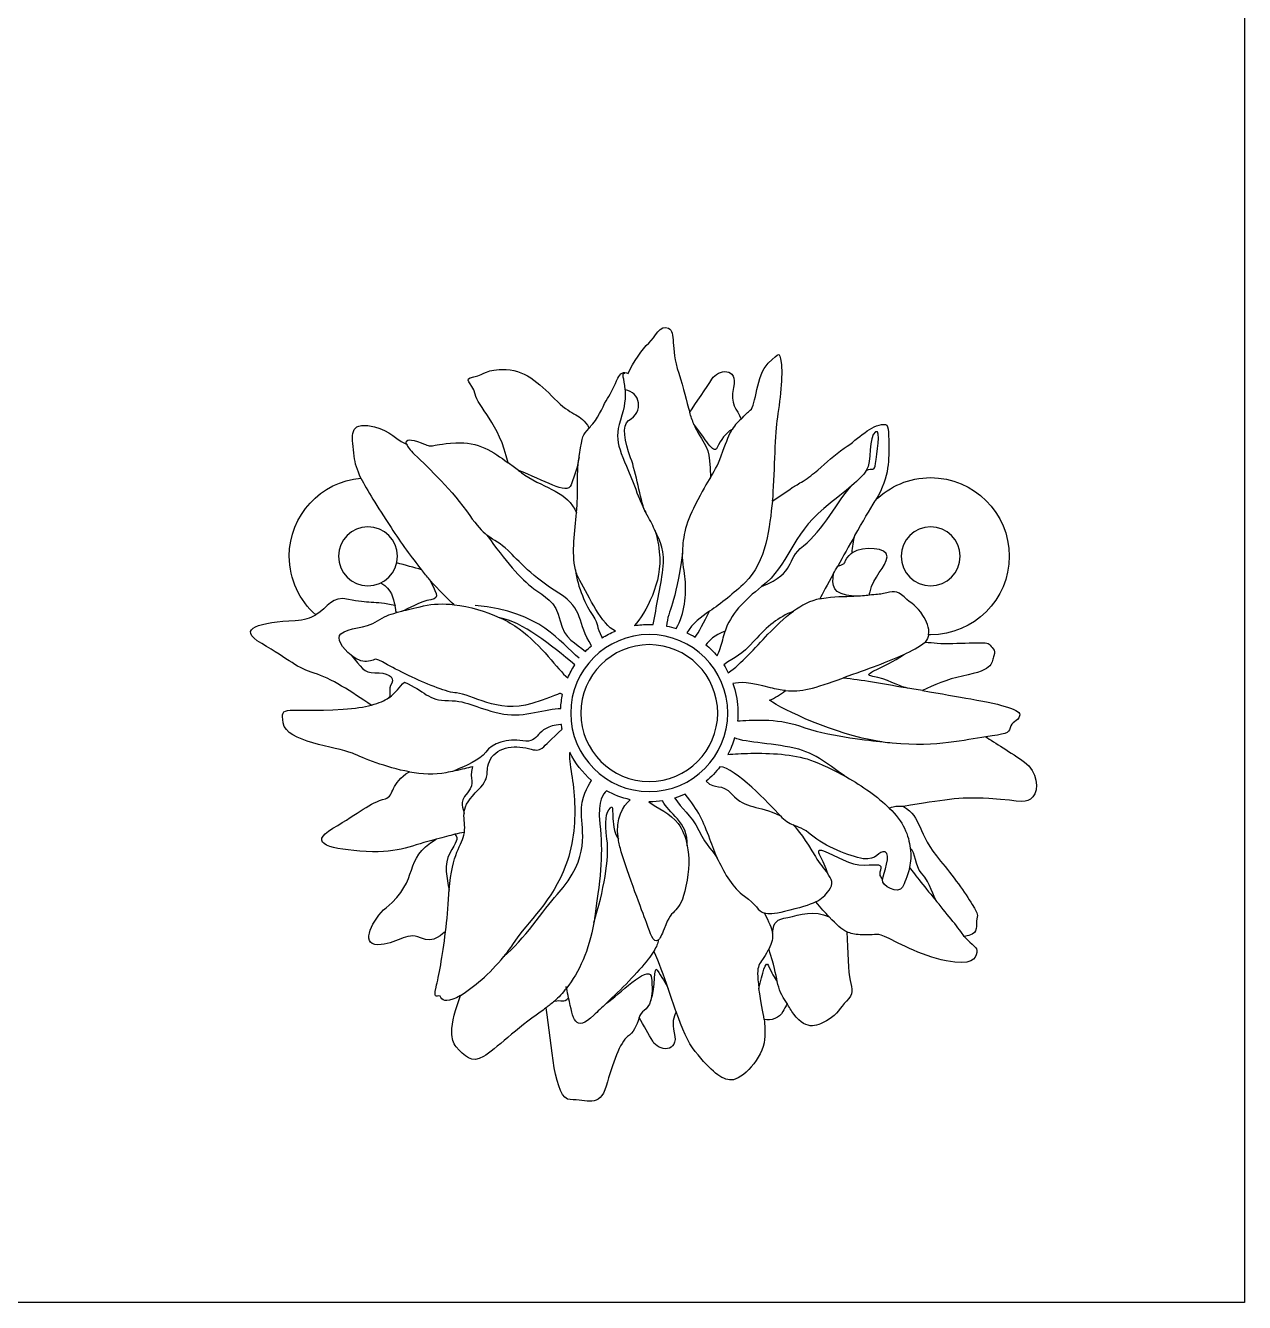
# Model space of a CAD drawing. Extents: x 0 to 395, y 0 to 130.
# Drawn here: x 333 to 395.1, y 0.1 to 65.1 of the extents above; entities that cross this region are included whole.
import ezdxf

# ---------------------------------------------------------------- set-up
doc = ezdxf.new("R2010")
doc.units = 0
doc.header["$MEASUREMENT"] = 0
doc.layers.add('DEFAULT', color=18, linetype='CONTINUOUS')

msp = doc.modelspace()

# ---------------------------------------------------------------- linework, layer by layer
at = {"layer": 'DEFAULT', "color": 18}
msp.add_lwpolyline([(395.05, 0.05), (0.05, 0.05), (0.05, 130.05), (395.05, 130.05)], close=True, dxfattribs=at)
for points in [[(363.536, 46.513), (363.532, 46.513)], [(367.032, 44.756), (367.021, 44.767)], [(374.136, 37.15), (374.136, 37.154)], [(352.165, 35.238), (352.162, 35.238)], [(364.008, 34.504), (364.005, 34.501)], [(363.038, 34.222), (363.035, 34.226)], [(361.825, 33.478), (361.825, 33.481)], [(351.499, 30.832), (351.495, 30.832)], [(360.71, 28.059), (360.71, 28.062)], [(361.825, 26.623), (361.825, 26.627)], [(362.583, 26.098), (362.579, 26.094)], [(366.068, 25.727), (366.068, 25.731)], [(355.333, 24.937), (355.333, 24.94)], [(366.696, 23.289), (366.696, 23.296)], [(378.045, 23.177), (378.042, 23.18)], [(373.911, 19.684), (373.907, 19.684)], [(361.937, 19.374), (361.937, 19.377)], [(371.029, 18.844), (371.029, 18.848)]]:
    msp.add_lwpolyline(points, dxfattribs=at)
at = {"layer": 'DEFAULT', "color": 1}
for points, knots in [([(383.852, 27.558), (383.192, 28.031), (382.289, 28.574), (381.891, 28.846), (382.85, 28.98), (383.076, 29.011), (383.129, 29.301), (383.189, 29.608), (383.513, 29.608), (383.609, 29.911), (383.704, 30.218), (382.843, 30.465), (381.125, 30.772), (380.462, 30.888), (379.594, 31.043), (378.67, 31.199), (379.231, 31.467), (379.897, 31.774), (380.698, 31.929), (382.388, 32.268), (382.176, 32.656), (382.3, 32.973), (382.427, 33.284), (382.169, 33.4), (382.053, 33.562), (381.94, 33.725), (380.356, 33.545), (379.407, 33.608), (379.21, 33.626), (379.005, 33.647), (378.804, 33.668), (378.896, 33.795), (378.948, 33.919), (378.973, 34.039), (379.008, 34.035), (379.044, 34.035), (379.079, 34.035), (381.287, 34.035), (383.079, 35.831), (383.079, 38.036), (383.079, 40.24), (381.287, 42.036), (379.079, 42.036), (377.989, 42.036), (377.001, 41.599), (376.281, 40.889), (377.022, 42.11), (376.945, 43.052), (376.945, 43.751), (376.945, 44.354), (376.931, 44.809), (376.715, 44.745), (376.01, 44.728), (375.456, 44.047), (374.683, 43.532), (374.172, 43.19), (373.784, 42.802), (373.336, 42.424), (373.11, 42.23), (372.867, 42.04), (372.584, 41.86), (372.369, 41.726), (372.193, 41.62), (372.034, 41.528), (371.697, 41.296), (371.359, 41.065), (371.022, 40.833), (371.124, 42.1), (371.134, 44.079), (371.258, 44.936), (371.392, 45.871), (371.582, 47.321), (371.466, 47.892), (371.353, 48.467), (371.448, 48.446), (370.817, 47.857), (370.189, 47.264), (370.207, 45.698), (369.903, 45.469), (369.787, 45.384), (369.621, 45.229), (369.434, 45.01), (369.244, 45.536), (368.831, 45.765), (369.046, 46.619), (369.314, 47.688), (368.235, 47.561), (367.949, 47.056), (367.702, 46.622), (367.109, 45.814), (366.816, 45.363), (366.651, 45.931), (366.524, 46.569), (366.256, 47.359), (365.807, 48.675), (366.146, 49.434), (365.733, 49.645), (365.324, 49.854), (365.056, 49.187), (364.732, 48.88), (364.425, 48.594), (363.934, 47.906), (363.687, 47.335), (363.451, 47.472), (363.285, 47.342), (363.162, 47.102), (362.992, 46.756), (362.819, 46.329), (362.632, 46.058), (362.449, 45.783), (362.248, 45.211), (361.888, 44.781), (361.821, 44.699), (361.758, 44.629), (361.701, 44.562), (361.235, 45.356), (360.886, 45.126), (360.089, 45.91), (359.288, 46.689), (358.561, 47.504), (357.475, 47.536), (356.388, 47.568), (356.462, 47.296), (355.834, 47.172), (355.203, 47.053), (355.757, 46.901), (355.891, 46.291), (356.025, 45.68), (357.129, 44.777), (357.574, 42.794), (356.815, 43.359), (356.043, 43.878), (354.917, 43.807), (353.372, 43.712), (353.866, 43.504), (353.143, 43.807), (352.642, 44.019), (352.31, 44.012), (352.409, 43.74), (351.615, 44.114), (351.442, 44.572), (350.43, 44.685), (349.421, 44.802), (349.647, 44.036), (349.742, 43.123), (349.781, 42.77), (349.894, 42.421), (350.084, 42.018), (348.045, 41.838), (346.44, 40.12), (346.44, 38.036), (346.44, 36.85), (346.959, 35.781), (347.784, 35.047), (347.537, 34.906), (347.209, 34.793), (346.736, 34.769), (345.001, 34.674), (343.664, 34.388), (345.036, 33.587), (346.412, 32.786), (346.888, 32.306), (347.71, 32.081), (348.532, 31.851), (349.636, 31.11), (350.613, 30.458), (350.25, 30.363), (349.784, 30.289), (349.174, 30.25), (346.197, 30.059), (345.978, 30.543), (346.13, 29.548), (346.281, 28.556), (348.814, 28.355), (349.654, 28.003), (350.204, 27.773), (351.344, 27.276), (352.55, 27.061), (351.562, 26.486), (351.806, 25.829), (351.329, 25.695), (350.511, 25.47), (350.031, 24.99), (348.659, 24.189), (347.283, 23.388), (348.62, 23.102), (350.356, 23.007), (352.095, 22.912), (352.698, 23.349), (353.922, 23.628), (352.159, 22.626), (353.16, 21.614), (351.365, 20.139), (350.709, 19.603), (350.007, 18.269), (350.941, 18.262), (351.876, 18.252), (352.395, 18.957), (353.115, 18.608), (353.838, 18.262), (354.254, 18.883), (354.392, 18.918), (354.24, 17.659), (354.042, 16.632), (353.915, 16.107), (353.728, 15.331), (354.056, 15.818), (354.159, 15.574), (354.247, 15.362), (354.554, 15.324), (355.154, 15.673), (354.903, 14.985), (354.709, 14.315), (354.709, 13.793), (354.709, 13.493), (354.773, 13.242), (354.931, 13.069), (355.362, 12.597), (355.718, 12.198), (356.321, 12.568), (356.921, 12.942), (358.068, 14.043), (359.211, 14.83), (359.309, 14.897), (359.408, 14.971), (359.507, 15.056), (359.803, 13.151), (359.92, 10.374), (360.738, 10.374), (361.56, 10.374), (362.237, 9.933), (362.565, 11.062), (362.897, 12.187), (363.278, 13.33), (363.659, 13.581), (363.945, 13.768), (364.125, 14.128), (364.248, 14.548), (364.47, 14.156), (364.742, 13.683), (364.933, 13.348), (365.215, 12.84), (366.294, 12.713), (366.03, 13.782), (365.899, 14.287), (365.994, 14.576), (366.129, 14.837), (366.421, 14.018), (366.725, 13.288), (367.095, 12.833), (367.917, 11.814), (368.432, 11.376), (368.947, 11.376), (369.462, 11.376), (370.552, 12.477), (370.626, 13.443), (370.662, 13.867), (370.648, 14.152), (370.605, 14.459), (370.962, 14.368), (371.403, 14.537), (371.561, 14.858), (371.625, 14.981), (371.699, 15.119), (371.78, 15.267), (371.872, 15.084), (371.981, 14.904), (372.115, 14.727), (372.8, 13.81), (373.375, 14.152), (373.868, 14.442), (374.366, 14.727), (374.44, 15.034), (374.803, 15.394), (375.167, 15.758), (375.089, 15.969), (374.976, 16.446), (374.884, 16.83), (374.888, 17.941), (374.807, 18.918), (375.011, 18.823), (375.216, 18.788), (375.491, 18.767), (376.278, 18.71), (376.221, 18.897), (376.737, 18.682), (377.252, 18.467), (378.553, 17.68), (379.869, 17.437), (381.189, 17.193), (381.376, 17.536), (381.432, 17.867), (381.481, 18.153), (381.196, 18.192), (380.79, 18.686), (381.531, 18.799), (381.386, 19.084), (381.421, 19.455), (381.46, 19.829), (381.541, 19.74), (381.192, 20.315), (380.843, 20.887), (380.204, 21.787), (379.583, 22.52), (378.363, 23.963), (378.649, 24.732), (377.693, 25.304), (379.732, 25.611), (380.455, 25.801), (382.046, 25.699), (383.806, 25.582), (383.937, 25.41), (384.279, 25.784), (384.625, 26.157), (384.508, 27.085), (383.852, 27.558)], [1, 1, 1, 1, 2, 2, 2, 3, 3, 3, 4, 4, 4, 5, 5, 5, 6.01, 6.01, 6.01, 7.01, 7.01, 7.01, 8.01, 8.01, 8.01, 9.01, 9.01, 9.01, 10.01, 10.01, 10.01, 11.01, 11.01, 11.01, 12.01, 12.01, 12.01, 13.01, 13.01, 13.01, 14.01, 14.01, 14.01, 15.01, 15.01, 15.01, 16.01, 16.01, 16.01, 17.01, 17.01, 17.01, 18.01, 18.01, 18.01, 19.01, 19.01, 19.01, 20.01, 20.01, 20.01, 21.01, 21.01, 21.01, 22.01, 22.01, 22.01, 25.491063, 25.491063, 25.491063, 26.491063, 26.491063, 26.491063, 27.491063, 27.491063, 27.491063, 28.491063, 28.491063, 28.491063, 29.491063, 29.491063, 29.491063, 30.491063, 30.491063, 30.491063, 31.491063, 31.491063, 31.491063, 32.491063, 32.491063, 32.491063, 33.491063, 33.491063, 33.491063, 34.491063, 34.491063, 34.491063, 35.491063, 35.491063, 35.491063, 36.491063, 36.491063, 36.491063, 37.491063, 37.491063, 37.491063, 38.491063, 38.491063, 38.491063, 39.491063, 39.491063, 39.491063, 40.491063, 40.491063, 40.491063, 41.491063, 41.491063, 41.491063, 42.491063, 42.491063, 42.491063, 43.491063, 43.491063, 43.491063, 44.491063, 44.491063, 44.491063, 45.491063, 45.491063, 45.491063, 46.491063, 46.491063, 46.491063, 47.491063, 47.491063, 47.491063, 48.491063, 48.491063, 48.491063, 49.491063, 49.491063, 49.491063, 50.491063, 50.491063, 50.491063, 51.491063, 51.491063, 51.491063, 52.491063, 52.491063, 52.491063, 53.491063, 53.491063, 53.491063, 54.491063, 54.491063, 54.491063, 55.491063, 55.491063, 55.491063, 56.491063, 56.491063, 56.491063, 57.491063, 57.491063, 57.491063, 58.491063, 58.491063, 58.491063, 59.491063, 59.491063, 59.491063, 60.491063, 60.491063, 60.491063, 61.491063, 61.491063, 61.491063, 62.491063, 62.491063, 62.491063, 63.491063, 63.491063, 63.491063, 64.491063, 64.491063, 64.491063, 65.491063, 65.491063, 65.491063, 66.491063, 66.491063, 66.491063, 67.491063, 67.491063, 67.491063, 68.491063, 68.491063, 68.491063, 69.491063, 69.491063, 69.491063, 70.491063, 70.491063, 70.491063, 71.491063, 71.491063, 71.491063, 72.491063, 72.491063, 72.491063, 73.491063, 73.491063, 73.491063, 74.491063, 74.491063, 74.491063, 75.491063, 75.491063, 75.491063, 76.491063, 76.491063, 76.491063, 77.491063, 77.491063, 77.491063, 78.491063, 78.491063, 78.491063, 79.491063, 79.491063, 79.491063, 80.491063, 80.491063, 80.491063, 81.491063, 81.491063, 81.491063, 82.491063, 82.491063, 82.491063, 83.491063, 83.491063, 83.491063, 84.491063, 84.491063, 84.491063, 85.491063, 85.491063, 85.491063, 86.491063, 86.491063, 86.491063, 87.491063, 87.491063, 87.491063, 88.491063, 88.491063, 88.491063, 89.491063, 89.491063, 89.491063, 90.491063, 90.491063, 90.491063, 91.501063, 91.501063, 91.501063, 92.501063, 92.501063, 92.501063, 93.501063, 93.501063, 93.501063, 94.501063, 94.501063, 94.501063, 95.501063, 95.501063, 95.501063, 96.501063, 96.501063, 96.501063, 97.501063, 97.501063, 97.501063, 98.501063, 98.501063, 98.501063, 99.501063, 99.501063, 99.501063, 100.501063, 100.501063, 100.501063, 101.501063, 101.501063, 101.501063, 102.501063, 102.501063, 102.501063, 103.501063, 103.501063, 103.501063, 104.501063, 104.501063, 104.501063, 105.501063, 105.501063, 105.501063, 106.501063, 106.501063, 106.501063, 107.501063, 107.501063, 107.501063, 108.501063, 108.501063, 108.501063, 108.501063]), ([(363.296, 44.968), (363.518, 45.638), (363.553, 46.142), (363.536, 46.513), (364.298, 46.389), (364.52, 45.387), (363.701, 44.943), (363.356, 44.707), (363.5, 43.878), (363.811, 43.048), (364.104, 42.269), (364.283, 40.949), (364.537, 40.353), (364.403, 40.618), (364.248, 40.96), (364.068, 41.447), (363.38, 43.32), (362.89, 43.747), (363.296, 44.968)], [1, 1, 1, 1, 2, 2, 2, 3, 3, 3, 4, 4, 4, 5, 5, 5, 6, 6, 6, 7, 7, 7, 7]), ([(368.213, 43.567), (368.397, 43.959), (368.637, 44.318), (368.972, 44.481), (368.834, 44.244), (368.69, 43.906), (368.51, 43.387), (368.273, 42.703), (368.153, 42.523), (367.871, 42.05), (367.843, 43.5), (367.748, 43.454), (367.25, 44.304), (367.166, 44.453), (367.092, 44.604), (367.032, 44.756), (367.593, 44.054), (368.026, 43.175), (368.213, 43.567)], [1, 1, 1, 1, 2, 2, 2, 3, 3, 3, 4, 4, 4, 5, 5, 5, 6, 6, 6, 7, 7, 7, 7]), ([(376.281, 44.361), (376.574, 44.541), (376.338, 43.214), (376.281, 42.756), (376.221, 42.301), (376.126, 42.583), (375.805, 42.396), (376.091, 42.851), (375.89, 44.121), (376.281, 44.361)], [1, 1, 1, 1, 2, 2, 2, 3, 3, 3, 4, 4, 4, 4]), ([(360.78, 41.676), (360.989, 42.258), (361.084, 42.463), (361.186, 43.066), (361.041, 42.089), (361.158, 41.313), (361.059, 40.244), (360.586, 41.33), (359.521, 41.443), (358.431, 42.167), (358.318, 42.241), (358.209, 42.322), (358.099, 42.403), (359.39, 41.948), (360.576, 41.098), (360.78, 41.676)], [1, 1, 1, 1, 2.01, 2.01, 2.01, 3.01, 3.01, 3.01, 4.01, 4.01, 4.01, 5.01, 5.01, 5.01, 6.01, 6.01, 6.01, 6.01]), ([(373.646, 40.47), (374.257, 40.974), (374.712, 41.33), (375.054, 41.62), (374.401, 40.907), (373.586, 39.334), (372.609, 38.565), (371.635, 37.796), (372.32, 37.277), (370.478, 36.49), (371.911, 37.616), (371.953, 39.069), (373.646, 40.47)], [1, 1, 1, 1, 2, 2, 2, 3, 3, 3, 4, 4, 4, 5, 5, 5, 5]), ([(351.94, 38.035), (351.94, 37.206), (351.269, 36.535), (350.44, 36.535), (349.612, 36.535), (348.94, 37.206), (348.94, 38.035), (348.94, 38.863), (349.612, 39.535), (350.44, 39.535), (351.269, 39.535), (351.94, 38.863), (351.94, 38.035)], [1, 1, 1, 1, 2, 2, 2, 3, 3, 3, 4, 4, 4, 5, 5, 5, 5]), ([(361.514, 33.185), (361.052, 33.629), (360.421, 33.781), (360.227, 34.741), (360.015, 35.771), (359.401, 35.989), (358.893, 36.374), (358.202, 36.896), (357.425, 37.81), (356.501, 39.111), (356.886, 38.801), (357.186, 38.716), (357.574, 38.332), (358.089, 37.813), (358.837, 36.963), (360.16, 36.148), (361.472, 35.34), (361.059, 34.635), (361.825, 33.481), (361.715, 33.389), (361.609, 33.291), (361.514, 33.185)], [1, 1, 1, 1, 2, 2, 2, 3, 3, 3, 4, 4, 4, 5, 5, 5, 6, 6, 6, 7, 7, 7, 8, 8, 8, 8]), ([(365.271, 38.254), (365.208, 38.78), (365.134, 39.101), (365.038, 39.362), (365.321, 38.79), (365.571, 38.3), (365.451, 37.365), (365.328, 36.413), (365.12, 35.453), (364.957, 34.561), (364.89, 34.568), (364.827, 34.568), (364.76, 34.568), (364.502, 34.568), (364.252, 34.547), (364.008, 34.504), (364.573, 35.153), (365.448, 36.698), (365.271, 38.254)], [1, 1, 1, 1, 2, 2, 2, 3, 3, 3, 4, 4, 4, 5, 5, 5, 6, 6, 6, 7, 7, 7, 7]), ([(375.086, 38.208), (375.022, 38.173), (374.969, 38.127), (374.927, 38.078), (374.549, 37.63), (374.895, 37.697), (374.348, 37.535), (374.623, 38.025), (374.927, 38.568), (375.223, 39.083), (375.146, 38.805), (375.1, 38.512), (375.086, 38.208)], [1, 1, 1, 1, 2, 2, 2, 3, 3, 3, 4, 4, 4, 5, 5, 5, 5]), ([(380.579, 38.035), (380.579, 37.206), (379.907, 36.535), (379.079, 36.535), (378.251, 36.535), (377.579, 37.206), (377.579, 38.035), (377.579, 38.863), (378.251, 39.535), (379.079, 39.535), (379.907, 39.535), (380.579, 38.863), (380.579, 38.035)], [1, 1, 1, 1, 2, 2, 2, 3, 3, 3, 4, 4, 4, 5, 5, 5, 5]), ([(365.638, 34.483), (365.719, 35.344), (366.09, 35.499), (366.453, 38.184), (366.46, 37.665), (366.548, 37.235), (366.584, 36.861), (366.654, 36.063), (366.573, 35.132), (366.136, 34.356), (365.973, 34.405), (365.807, 34.448), (365.638, 34.483)], [0.01, 0.01, 0.01, 0.01, 1.0125, 1.0125, 1.0125, 2.015, 2.015, 2.015, 3.0175, 3.0175, 3.0175, 4.02, 4.02, 4.02, 4.02]), ([(361.006, 37.351), (361.056, 37.157), (361.123, 36.974), (361.218, 36.808), (361.708, 35.951), (362.333, 34.557), (363.035, 34.226), (362.798, 34.13), (362.573, 34.01), (362.357, 33.876), (362.029, 34.539), (362.213, 34.518), (361.885, 35.016), (361.557, 35.513), (361.094, 36.448), (361.006, 37.351)], [1, 1, 1, 1, 2.002, 2.002, 2.002, 3.004, 3.004, 3.004, 4.006, 4.006, 4.006, 5.008, 5.008, 5.008, 6.01, 6.01, 6.01, 6.01]), ([(373.442, 35.869), (373.562, 36.109), (373.819, 36.579), (374.137, 37.15), (374.052, 36.547), (374.041, 36.085), (375.174, 36), (374.719, 35.993), (374.154, 35.989), (373.53, 35.887), (373.502, 35.884), (373.47, 35.877), (373.442, 35.869)], [1, 1, 1, 1, 2, 2, 2, 3, 3, 3, 4, 4, 4, 5, 5, 5, 5]), ([(353.647, 35.82), (354.176, 35.884), (353.834, 36.272), (353.577, 36.854), (354.053, 36.303), (354.483, 35.866), (354.826, 35.57), (354.272, 35.633), (353.739, 35.619), (353.277, 35.506), (352.79, 35.386), (352.441, 35.309), (352.166, 35.238), (352.444, 35.312), (353.122, 35.757), (353.647, 35.82)], [1, 1, 1, 1, 2, 2, 2, 3, 3, 3, 4, 4, 4, 5, 5, 5, 6, 6, 6, 6]), ([(367.829, 35.238), (367.533, 34.716), (367.279, 34.12), (367.092, 33.919), (366.954, 34.003), (366.813, 34.077), (366.668, 34.144), (366.968, 34.617), (367.377, 34.942), (367.829, 35.238)], [1, 1, 1, 1, 2, 2, 2, 3, 3, 3, 4, 4, 4, 4]), ([(370.104, 33.728), (370.799, 34.497), (371.314, 34.92), (372.101, 35.238), (371.611, 34.885), (371.173, 34.448), (370.799, 34.063), (370.136, 33.372), (369.448, 32.56), (368.781, 32.105), (368.714, 32.239), (368.637, 32.373), (368.552, 32.5), (369.166, 32.956), (369.406, 32.963), (370.104, 33.728)], [1, 1, 1, 1, 2, 2, 2, 3, 3, 3, 4, 4, 4, 5, 5, 5, 6, 6, 6, 6]), ([(357.154, 34.906), (358.258, 34.709), (359.81, 33.502), (360.967, 32.5), (360.833, 32.292), (360.717, 32.074), (360.618, 31.844), (360.071, 32.275), (359.302, 33.495), (358.145, 34.335), (357.859, 34.543), (357.521, 34.737), (357.154, 34.906)], [1, 1, 1, 1, 2, 2, 2, 3, 3, 3, 4, 4, 4, 5, 5, 5, 5]), ([(368.496, 33.781), (368.415, 33.478), (368.33, 33.199), (368.213, 32.959), (368.041, 33.167), (367.847, 33.361), (367.635, 33.534), (367.808, 33.756), (368.058, 33.993), (368.619, 34.215), (368.577, 34.067), (368.538, 33.922), (368.496, 33.781)], [1, 1, 1, 1, 2, 2, 2, 3, 3, 3, 4, 4, 4, 5, 5, 5, 5]), ([(352.303, 31.626), (352.039, 31.386), (351.883, 31.089), (351.499, 30.832), (351.647, 30.934), (351.453, 31.234), (351.651, 31.573), (351.852, 31.915), (351.375, 32.119), (350.8, 32.105), (350.225, 32.091), (350.102, 32.412), (349.583, 32.998), (349.837, 32.797), (350.134, 32.659), (350.377, 32.68), (351.044, 32.737), (350.567, 32.984), (351.446, 32.507), (351.763, 32.335), (352.211, 32.105), (352.688, 31.883), (353.538, 31.484), (354.48, 31.1), (354.956, 31.075), (355.7, 31.036), (357.02, 30.006), (358.777, 30.543), (360.424, 31.043), (360.117, 31.125), (360.346, 30.994), (360.297, 30.765), (360.265, 30.532), (360.255, 30.292), (359.539, 30.296), (358.382, 29.812), (357.355, 29.999), (356.036, 30.239), (355.563, 30.701), (354.536, 30.684), (353.51, 30.666), (353.305, 31.199), (352.303, 31.626)], [1, 1, 1, 1, 2, 2, 2, 3, 3, 3, 4, 4, 4, 5, 5, 5, 6, 6, 6, 7, 7, 7, 8, 8, 8, 9, 9, 9, 10, 10, 10, 11, 11, 11, 12, 12, 12, 13, 13, 13, 14, 14, 14, 15, 15, 15, 15]), ([(374.638, 31.841), (375.904, 32.299), (376.899, 32.645), (377.693, 33.019), (376.761, 32.338), (375.431, 32.038), (376.137, 31.918), (376.832, 31.802), (377.491, 31.414), (377.781, 31.35), (376.631, 31.555), (375.541, 31.767), (374.638, 31.841)], [1, 1, 1, 1, 2, 2, 2, 3, 3, 3, 4, 4, 4, 5, 5, 5, 5]), ([(372.401, 29.396), (371.233, 29.816), (369.886, 29.675), (369.258, 29.661), (369.268, 29.791), (369.275, 29.922), (369.275, 30.052), (369.275, 30.144), (369.272, 30.232), (369.265, 30.324), (369.244, 30.751), (369.155, 31.163), (369.018, 31.551), (369.363, 31.647), (369.826, 31.622), (370.933, 31.343), (371.216, 31.273), (371.463, 31.223), (371.695, 31.199), (371.424, 30.983), (371.152, 30.821), (370.88, 30.701), (371.572, 30.211), (374.182, 28.98), (376.458, 28.602), (375.71, 28.701), (373.872, 28.867), (372.401, 29.396)], [1, 1, 1, 1, 2, 2, 2, 3, 3, 3, 4, 4, 4, 5, 5, 5, 6, 6, 6, 7, 7, 7, 8, 8, 8, 9, 9, 9, 10, 10, 10, 10]), ([(356.621, 27.586), (356.35, 26.874), (356.808, 26.888), (355.905, 25.985), (355.475, 25.554), (355.355, 25.233), (355.334, 24.94), (355.326, 25.24), (355.023, 25.427), (355.503, 25.999), (355.986, 26.574), (355.531, 26.591), (355.767, 27.332), (355.531, 27.269), (355.238, 27.202), (354.875, 27.124), (355.429, 27.389), (356.127, 27.636), (356.434, 28.062), (356.776, 28.535), (357.538, 28.772), (358.318, 28.641), (359.256, 28.482), (358.872, 29.357), (360.265, 29.47), (360.272, 29.471), (360.279, 29.472), (360.287, 29.474), (360.294, 29.392), (360.308, 29.311), (360.322, 29.23), (359.161, 28.193), (359.359, 28.045), (358.614, 28.246), (357.866, 28.447), (356.896, 28.302), (356.621, 27.586)], [1, 1, 1, 1, 2, 2, 2, 3, 3, 3, 4, 4, 4, 5.01, 5.01, 5.01, 6.01, 6.01, 6.01, 7.01, 7.01, 7.01, 8.01, 8.01, 8.01, 9.01, 9.01, 9.01, 9.070828, 9.070828, 9.070828, 10.080828, 10.080828, 10.080828, 11.080828, 11.080828, 11.080828, 12.080828, 12.080828, 12.080828, 12.080828]), ([(374.81, 26.789), (374.133, 27.173), (373.47, 27.477), (372.958, 27.66), (372.094, 27.967), (370.902, 28.02), (369.921, 28.003), (369.473, 27.995), (369.067, 27.971), (368.757, 27.95), (368.898, 28.214), (369.011, 28.493), (369.095, 28.786), (369.699, 28.525), (371.173, 28.528), (372.369, 28.207), (373.364, 27.943), (374.193, 27.159), (374.81, 26.789)], [1, 1, 1, 1, 2, 2, 2, 3, 3, 3, 4, 4, 4, 5, 5, 5, 6, 6, 6, 7, 7, 7, 7]), ([(361.303, 24.937), (361.303, 24.08), (361.821, 22.757), (360.075, 20.816), (359.39, 20.054), (358.357, 18.481), (357.355, 17.666), (357.51, 17.857), (357.655, 18.054), (357.796, 18.269), (358.614, 19.515), (359.828, 20.442), (360.516, 22.319), (360.946, 23.494), (361.006, 24.665), (360.953, 25.628), (360.922, 26.203), (360.847, 26.708), (360.787, 27.089), (360.703, 27.643), (360.678, 27.89), (360.71, 28.059), (360.981, 27.505), (361.362, 27.018), (361.825, 26.623), (361.599, 26.281), (361.303, 25.812), (361.303, 24.937)], [1, 1, 1, 1, 2, 2, 2, 3.014142, 3.014142, 3.014142, 4.014142, 4.014142, 4.014142, 5.014142, 5.014142, 5.014142, 6.014142, 6.014142, 6.014142, 7.014142, 7.014142, 7.014142, 8.014142, 8.014142, 8.014142, 9.014142, 9.014142, 9.014142, 10.014142, 10.014142, 10.014142, 10.014142]), ([(368.968, 25.921), (368.397, 26.546), (368.153, 26.098), (367.653, 26.584), (367.914, 26.803), (368.15, 27.05), (368.358, 27.322), (368.746, 27.304), (369.371, 26.828), (369.974, 26.281), (370.566, 25.741), (371.134, 25.134), (371.431, 24.824), (370.274, 25.399), (369.692, 25.127), (368.968, 25.921)], [1, 1, 1, 1, 2, 2, 2, 3, 3, 3, 4.01, 4.01, 4.01, 5.01, 5.01, 5.01, 6.01, 6.01, 6.01, 6.01]), ([(361.938, 19.377), (361.959, 19.483), (361.976, 19.589), (361.99, 19.698), (362.308, 21.963), (362.407, 22.891), (362.248, 24.411), (362.117, 25.674), (362.424, 25.949), (362.58, 26.094), (362.954, 25.889), (363.359, 25.734), (363.79, 25.642), (363.433, 25.318), (363.013, 24.722), (363.186, 23.628), (362.724, 24.383), (363.024, 25.512), (362.781, 25.233), (362.541, 24.955), (362.484, 24.598), (362.608, 23.632), (362.731, 22.665), (362.442, 20.972), (361.938, 19.377)], [1, 1, 1, 1, 2, 2, 2, 3, 3, 3, 4, 4, 4, 5, 5, 5, 6, 6, 6, 7, 7, 7, 8, 8, 8, 9, 9, 9, 9]), ([(366.231, 24.425), (365.86, 24.93), (365.137, 25.223), (364.742, 25.537), (364.748, 25.537), (364.754, 25.537), (364.76, 25.537), (364.993, 25.537), (365.218, 25.554), (365.441, 25.59), (365.709, 24.962), (366.764, 24.524), (366.696, 23.296), (366.608, 23.762), (366.442, 24.133), (366.231, 24.425)], [1, 1, 1, 1, 2, 2, 2, 2.05, 2.05, 2.05, 3.05, 3.05, 3.05, 4.05, 4.05, 4.05, 5.05, 5.05, 5.05, 5.05]), ([(368.27, 22.57), (368.009, 23.102), (367.688, 23.215), (367.282, 24.076), (366.876, 24.933), (366.368, 25.159), (366.069, 25.727), (366.245, 25.784), (366.418, 25.847), (366.584, 25.921), (367.293, 25.078), (367.497, 24.556), (367.847, 23.625), (367.97, 23.3), (368.108, 22.933), (368.27, 22.57)], [0.01, 0.01, 0.01, 0.01, 1.012, 1.012, 1.012, 2.014, 2.014, 2.014, 3.016, 3.016, 3.016, 4.018, 4.018, 4.018, 5.02, 5.02, 5.02, 5.02]), ([(376.624, 21.571), (376.521, 21.804), (376.433, 21.72), (376.525, 22.062), (376.613, 22.404), (376.433, 22.34), (375.703, 22.309), (374.973, 22.277), (374.257, 22.81), (373.632, 23.039), (373.015, 23.268), (373.72, 22.489), (373.823, 21.903), (373.66, 22.125), (373.427, 22.383), (373.212, 22.743), (372.711, 23.593), (372.327, 24.129), (372.076, 24.358), (372.344, 24.245), (372.616, 24.185), (373.015, 23.843), (373.685, 23.268), (374.944, 22.753), (375.65, 22.64), (376.356, 22.524), (376.412, 23.078), (376.758, 22.982), (377.1, 22.887), (376.68, 21.875), (376.624, 21.571)], [1, 1, 1, 1, 2, 2, 2, 3, 3, 3, 4, 4, 4, 5, 5, 5, 6, 6, 6, 7, 7, 7, 8, 8, 8, 9, 9, 9, 10, 10, 10, 11, 11, 11, 11]), ([(354.572, 21.042), (354.469, 21.642), (354.286, 22.358), (354.603, 22.919), (354.921, 23.48), (355.08, 23.649), (354.864, 23.882), (355.03, 23.924), (355.185, 23.956), (355.348, 23.967), (355.238, 23.289), (354.713, 22.944), (354.572, 21.042)], [1, 1, 1, 1, 2, 2, 2, 3, 3, 3, 4, 4, 4, 5, 5, 5, 5]), ([(378.045, 23.177), (378.313, 22.944), (378.285, 22.273), (378.606, 21.91), (379.111, 21.342), (379.174, 20.721), (379.4, 20.446), (378.829, 21.137), (378.261, 21.829), (378.01, 22.196), (378.063, 22.482), (378.091, 22.81), (378.045, 23.177)], [1, 1, 1, 1, 2, 2, 2, 3, 3, 3, 4, 4, 4, 5, 5, 5, 5]), ([(371.812, 19.649), (371.219, 19.525), (371.11, 19.462), (371.029, 18.848), (370.993, 19.134), (370.835, 19.416), (370.619, 19.867), (370.817, 19.804), (371.106, 19.822), (371.642, 19.949), (372.422, 20.132), (372.898, 20.27), (373.237, 20.442), (373.502, 20.136), (373.72, 19.885), (373.907, 19.684), (373.188, 20.04), (372.404, 19.776), (371.812, 19.649)], [1, 1, 1, 1, 2, 2, 2, 3.01, 3.01, 3.01, 4.01, 4.01, 4.01, 5.01, 5.01, 5.01, 6.01, 6.01, 6.01, 7.01, 7.01, 7.01, 7.01]), ([(365.165, 16.964), (364.986, 17.275), (365.098, 16.068), (364.837, 15.426), (364.908, 15.68), (364.936, 16.057), (364.859, 16.657), (364.672, 17.229), (363.19, 15.698), (362.583, 15.281), (363.313, 15.976), (364.174, 16.834), (364.703, 17.525), (364.816, 17.67), (364.915, 17.807), (364.993, 17.931), (365.261, 17.345), (365.494, 16.689), (365.716, 16.036), (365.635, 16.276), (365.349, 16.65), (365.165, 16.964)], [1, 1, 1, 1, 2, 2, 2, 3.01, 3.01, 3.01, 4.01, 4.01, 4.01, 5.02, 5.02, 5.02, 6.02, 6.02, 6.02, 7.02, 7.02, 7.02, 8.02, 8.02, 8.02, 8.02]), ([(370.831, 17.193), (370.69, 17.553), (370.503, 16.756), (370.344, 16.033), (370.15, 17.391), (370.379, 17.162), (370.799, 17.962), (370.813, 17.991), (370.828, 18.015), (370.838, 18.04), (371.11, 17.239), (371.191, 16.759), (371.276, 16.382), (371.131, 16.573), (370.972, 16.834), (370.831, 17.193)], [1, 1, 1, 1, 2, 2, 2, 3, 3, 3, 4, 4, 4, 5, 5, 5, 6, 6, 6, 6]), ([(359.934, 15.391), (360.145, 15.578), (360.35, 15.8), (360.544, 16.047), (360.59, 15.881), (360.625, 15.719), (360.657, 15.564), (360.403, 15.267), (360.297, 15.479), (359.934, 15.391)], [1, 1, 1, 1, 2, 2, 2, 3, 3, 3, 4, 4, 4, 4])]:
    msp.add_open_spline(points, degree=3, knots=knots, dxfattribs=at)
at = {"layer": 'DEFAULT', "color": 18}
for points in [[(363.536, 46.513), (363.5, 47.112), (363.31, 47.352), (363.521, 47.359)], [(367.032, 44.756), (366.947, 44.953), (366.876, 45.155), (366.816, 45.366)], [(369.437, 45.01), (369.275, 44.886), (369.131, 44.749), (368.972, 44.481)], [(358.099, 42.403), (357.923, 42.53), (357.75, 42.664), (357.577, 42.794)], [(375.805, 42.396), (375.657, 42.159), (375.424, 41.93), (375.054, 41.62)], [(364.537, 40.353), (364.555, 40.314), (364.573, 40.276), (364.59, 40.244)], [(361.01, 37.351), (360.791, 38.219), (360.978, 39.33), (361.059, 40.244)], [(365.038, 39.362), (365.035, 39.373), (365.028, 39.38), (365.024, 39.39)], [(353.577, 36.854), (353.446, 37.009), (353.305, 37.175), (353.164, 37.351)], [(370.478, 36.49), (369.607, 35.806), (368.852, 35.037), (368.619, 34.215)], [(373.441, 35.869), (372.965, 35.774), (372.514, 35.538), (372.101, 35.238)], [(375.96, 36.06), (375.763, 36.014), (375.495, 36.004), (375.174, 36)], [(351.889, 35.166), (351.839, 35.319), (351.883, 35.317), (351.821, 35.522)], [(354.825, 35.57), (355.616, 35.481), (356.441, 35.238), (357.154, 34.906)], [(361.186, 32.84), (360.19, 33.686), (359.28, 35.197), (355.907, 35.531)], [(362.361, 33.873), (362.361, 33.873), (362.361, 33.876), (362.357, 33.876)], [(377.692, 33.019), (378.119, 33.22), (378.486, 33.428), (378.807, 33.668)], [(371.695, 31.199), (372.478, 31.114), (373.138, 31.297), (374.637, 31.841)], [(377.795, 31.347), (377.791, 31.347), (377.784, 31.35), (377.781, 31.35)], [(354.875, 27.124), (354.871, 27.124), (354.868, 27.121), (354.864, 27.121)], [(376.977, 25.212), (377.302, 25.356), (377.298, 25.305), (377.694, 25.305)], [(371.431, 24.824), (371.642, 24.605), (371.9, 24.432), (372.076, 24.358)], [(354.864, 23.882), (354.603, 23.815), (354.314, 23.72), (353.922, 23.628)], [(378.01, 22.196), (378.006, 22.196), (378.006, 22.199), (378.006, 22.199)], [(373.823, 21.903), (373.826, 21.899), (373.826, 21.899), (373.826, 21.896)], [(380.79, 18.686), (380.539, 19.056), (379.968, 19.755), (379.4, 20.446)], [(365.208, 18.495), (365.211, 18.351), (365.13, 18.16), (364.992, 17.931)], [(355.157, 15.673), (355.81, 16.114), (356.635, 16.749), (357.355, 17.666)], [(371.78, 15.267), (371.455, 15.698), (371.364, 15.983), (371.275, 16.382)], [(360.544, 16.047), (360.537, 16.075), (360.53, 16.107), (360.523, 16.135)], [(366.132, 14.837), (365.994, 15.221), (365.857, 15.627), (365.716, 16.036)], [(370.605, 14.459), (370.552, 14.851), (370.45, 15.271), (370.344, 16.033)], [(359.934, 15.391), (359.793, 15.267), (359.651, 15.154), (359.51, 15.056)], [(364.83, 15.412), (364.834, 15.415), (364.834, 15.422), (364.837, 15.426)]]:
    msp.add_open_spline(points, degree=3, dxfattribs=at)
for points, knots in [([(361.186, 43.066), (361.19, 43.112), (361.197, 43.161), (361.204, 43.207), (361.377, 44.251), (361.345, 44.135), (361.705, 44.562)], [0, 0, 0, 0, 1, 1, 1, 2, 2, 2, 2]), ([(352.412, 43.74), (352.455, 43.62), (352.585, 43.447), (352.818, 43.218), (353.584, 42.473), (354.709, 41.422), (355.626, 40.106), (355.979, 39.595), (356.258, 39.309), (356.501, 39.111)], [0, 0, 0, 0, 1, 1, 1, 2, 2, 2, 3, 3, 3, 3]), ([(350.088, 42.015), (350.391, 41.38), (350.892, 40.618), (351.619, 39.492), (352.137, 38.692), (352.67, 37.968), (353.164, 37.351), (352.822, 37.446), (352.328, 37.58), (351.901, 37.697)], [0, 0, 0, 0, 1.003333, 1.003333, 1.003333, 2.006667, 2.006667, 2.006667, 3.01, 3.01, 3.01, 3.01]), ([(367.871, 42.05), (367.698, 41.761), (367.462, 41.359), (367.099, 40.66), (366.566, 39.641), (366.442, 38.84), (366.453, 38.184)], [0, 0, 0, 0, 1, 1, 1, 2, 2, 2, 2]), ([(365.038, 39.362), (365.035, 39.373), (365.028, 39.38), (365.024, 39.39), (364.911, 39.679), (364.77, 39.898), (364.59, 40.244), (364.573, 40.276), (364.555, 40.314), (364.537, 40.353)], [0, 0, 0, 0, 1, 1, 1, 2, 2, 2, 3, 3, 3, 3]), ([(371.025, 40.833), (370.891, 39.612), (370.711, 37.697), (369.642, 36.702), (369.067, 36.166), (368.404, 35.612), (367.829, 35.238)], [0, 0, 0, 0, 1, 1, 1, 2, 2, 2, 2]), ([(375.227, 39.09), (375.618, 39.778), (375.992, 40.42), (376.257, 40.851), (376.264, 40.861), (376.271, 40.872), (376.282, 40.889)], [0, 0, 0, 0, 1.01118, 1.01118, 1.01118, 2.022361, 2.022361, 2.022361, 2.022361]), ([(378.973, 34.039), (379.047, 34.402), (378.857, 34.73), (378.684, 35.026), (378.395, 35.524), (378.091, 35.601), (377.728, 35.961), (377.365, 36.325), (377.156, 36.25), (376.677, 36.134), (376.528, 36.099), (376.271, 36.078), (375.957, 36.06), (375.968, 36.116), (375.982, 36.169), (375.996, 36.229), (376.155, 36.956), (376.804, 37.496), (376.86, 38.011), (376.909, 38.476), (375.65, 38.572), (375.086, 38.208)], [0, 0, 0, 0, 1, 1, 1, 2, 2, 2, 3, 3, 3, 4, 4, 4, 5, 5, 5, 6, 6, 6, 7, 7, 7, 7]), ([(374.136, 37.15), (374.136, 37.151), (374.136, 37.152), (374.136, 37.154), (374.207, 37.277), (374.278, 37.408), (374.352, 37.538)], [0, 0, 0, 0, 0.01, 0.01, 0.01, 1.01, 1.01, 1.01, 1.01]), ([(351.1, 36.688), (351.689, 36.31), (351.693, 35.929), (351.823, 35.52), (350.719, 35.771), (350.49, 35.601), (349.46, 35.838), (348.571, 36.042), (348.454, 35.432), (347.784, 35.047)], [0, 0, 0, 0, 1.01, 1.01, 1.01, 2.01, 2.01, 2.01, 3.01, 3.01, 3.01, 3.01]), ([(349.583, 32.998), (349.135, 33.347), (348.804, 33.887), (349.058, 34.091), (349.46, 34.416), (350.299, 34.342), (350.931, 34.741), (351.276, 34.963), (351.506, 35.062), (351.89, 35.167), (351.971, 35.192), (352.06, 35.213), (352.165, 35.238)], [0, 0, 0, 0, 1.0025, 1.0025, 1.0025, 2.005, 2.005, 2.005, 3.0075, 3.0075, 3.0075, 4.01, 4.01, 4.01, 4.01]), ([(368.757, 30.053), (368.757, 27.846), (366.967, 26.056), (364.76, 26.056), (362.553, 26.056), (360.763, 27.846), (360.763, 30.053), (360.763, 32.261), (362.553, 34.05), (364.76, 34.05), (366.967, 34.05), (368.757, 32.261), (368.757, 30.053)], [0, 0, 0, 0, 1, 1, 1, 2, 2, 2, 3, 3, 3, 4, 4, 4, 4]), ([(368.242, 30.053), (368.242, 28.13), (366.683, 26.571), (364.76, 26.571), (362.837, 26.571), (361.278, 28.13), (361.278, 30.053), (361.278, 31.976), (362.837, 33.535), (364.76, 33.535), (366.683, 33.535), (368.242, 31.976), (368.242, 30.053)], [0, 0, 0, 0, 1, 1, 1, 2, 2, 2, 3, 3, 3, 4, 4, 4, 4]), ([(378.67, 31.195), (378.377, 31.245), (378.084, 31.294), (377.795, 31.347), (377.791, 31.347), (377.784, 31.35), (377.781, 31.35)], [0, 0, 0, 0, 1, 1, 1, 2, 2, 2, 2]), ([(350.617, 30.458), (351.012, 30.56), (351.287, 30.691), (351.495, 30.832), (351.496, 30.832), (351.498, 30.832), (351.499, 30.832)], [0, 0, 0, 0, 1, 1, 1, 1.01, 1.01, 1.01, 1.01]), ([(381.891, 28.846), (380.786, 28.694), (379.523, 28.309), (377.117, 28.518), (376.966, 28.532), (376.811, 28.549), (376.655, 28.574), (376.613, 28.578), (376.574, 28.585), (376.532, 28.592), (376.511, 28.595), (376.486, 28.599), (376.458, 28.602)], [0, 0, 0, 0, 1, 1, 1, 2, 2, 2, 3, 3, 3, 4, 4, 4, 4]), ([(376.655, 28.574), (376.62, 28.581), (376.578, 28.588), (376.532, 28.592), (376.511, 28.595), (376.486, 28.599), (376.458, 28.602)], [0, 0, 0, 0, 1, 1, 1, 2, 2, 2, 2]), ([(352.554, 27.061), (353.185, 26.948), (353.834, 26.912), (354.423, 27.029), (354.582, 27.061), (354.727, 27.092), (354.864, 27.121), (354.868, 27.121), (354.871, 27.124), (354.875, 27.124)], [0, 0, 0, 0, 1, 1, 1, 2, 2, 2, 3, 3, 3, 3]), ([(374.81, 26.789), (375.59, 26.344), (376.387, 25.798), (376.976, 25.212), (377.315, 24.877), (377.587, 24.531), (377.749, 24.185), (377.915, 23.829), (378.006, 23.49), (378.045, 23.177)], [0, 0, 0, 0, 1, 1, 1, 2, 2, 2, 3, 3, 3, 3]), ([(355.348, 23.967), (355.408, 24.334), (355.312, 24.619), (355.333, 24.937), (355.333, 24.938), (355.333, 24.939), (355.333, 24.94)], [0, 0, 0, 0, 1, 1, 1, 1.01, 1.01, 1.01, 1.01]), ([(366.696, 23.296), (366.802, 22.746), (366.799, 22.076), (366.629, 21.247), (366.315, 19.698), (365.941, 20.301), (365.515, 19.07), (365.398, 18.739), (365.299, 18.566), (365.208, 18.495), (364.957, 18.301), (364.791, 18.894), (364.654, 19.285), (364.467, 19.815), (363.867, 21.317), (363.338, 22.993), (363.267, 23.222), (363.214, 23.434), (363.186, 23.628)], [0, 0, 0, 0, 1.003333, 1.003333, 1.003333, 2.006667, 2.006667, 2.006667, 3.01, 3.01, 3.01, 4.013333, 4.013333, 4.013333, 5.016667, 5.016667, 5.016667, 6.02, 6.02, 6.02, 6.02]), ([(368.273, 22.57), (368.594, 21.861), (369.014, 21.152), (369.6, 20.739), (370.203, 20.312), (370.281, 19.97), (370.619, 19.867)], [0, 0, 0, 0, 1, 1, 1, 2, 2, 2, 2]), ([(378.01, 22.196), (377.911, 21.72), (377.731, 21.37), (377.643, 21.187), (377.463, 20.806), (376.567, 21.264), (376.624, 21.571)], [0, 0, 0, 0, 1, 1, 1, 2, 2, 2, 2]), ([(373.237, 20.442), (373.526, 20.594), (373.717, 20.771), (373.911, 21.035), (374.151, 21.363), (374.052, 21.596), (373.823, 21.903)], [0, 0, 0, 0, 1.5, 1.5, 1.5, 3, 3, 3, 3]), ([(354.395, 18.922), (354.466, 19.515), (354.526, 20.16), (354.561, 20.831), (354.564, 20.905), (354.568, 20.975), (354.571, 21.042)], [0, 0, 0, 0, 1, 1, 1, 2, 2, 2, 2]), ([(374.81, 18.922), (374.553, 19.042), (374.299, 19.264), (373.911, 19.684), (373.91, 19.684), (373.908, 19.684), (373.907, 19.684)], [0, 0, 0, 0, 1, 1, 1, 1.01, 1.01, 1.01, 1.01]), ([(361.937, 19.377), (361.937, 19.376), (361.937, 19.375), (361.937, 19.374), (361.698, 17.98), (361.182, 16.862), (360.544, 16.047)], [0, 0, 0, 0, 0.01, 0.01, 0.01, 1.01, 1.01, 1.01, 1.01]), ([(371.029, 18.848), (371.029, 18.847), (371.029, 18.846), (371.029, 18.844), (371.057, 18.612), (371.004, 18.372), (370.838, 18.04)], [0, 0, 0, 0, 0.01, 0.01, 0.01, 1.01, 1.01, 1.01, 1.01]), ([(362.583, 15.281), (362.35, 15.059), (362.131, 14.858), (361.941, 14.678), (360.96, 13.761), (360.89, 14.459), (360.657, 15.564)], [0, 0, 0, 0, 1, 1, 1, 2, 2, 2, 2]), ([(364.837, 15.426), (364.834, 15.422), (364.834, 15.415), (364.83, 15.412), (364.675, 14.893), (364.315, 14.9), (364.248, 14.548)], [0, 0, 0, 0, 1, 1, 1, 2, 2, 2, 2])]:
    msp.add_open_spline(points, degree=3, knots=knots, dxfattribs=at)

doc.saveas('drawing.dxf')
